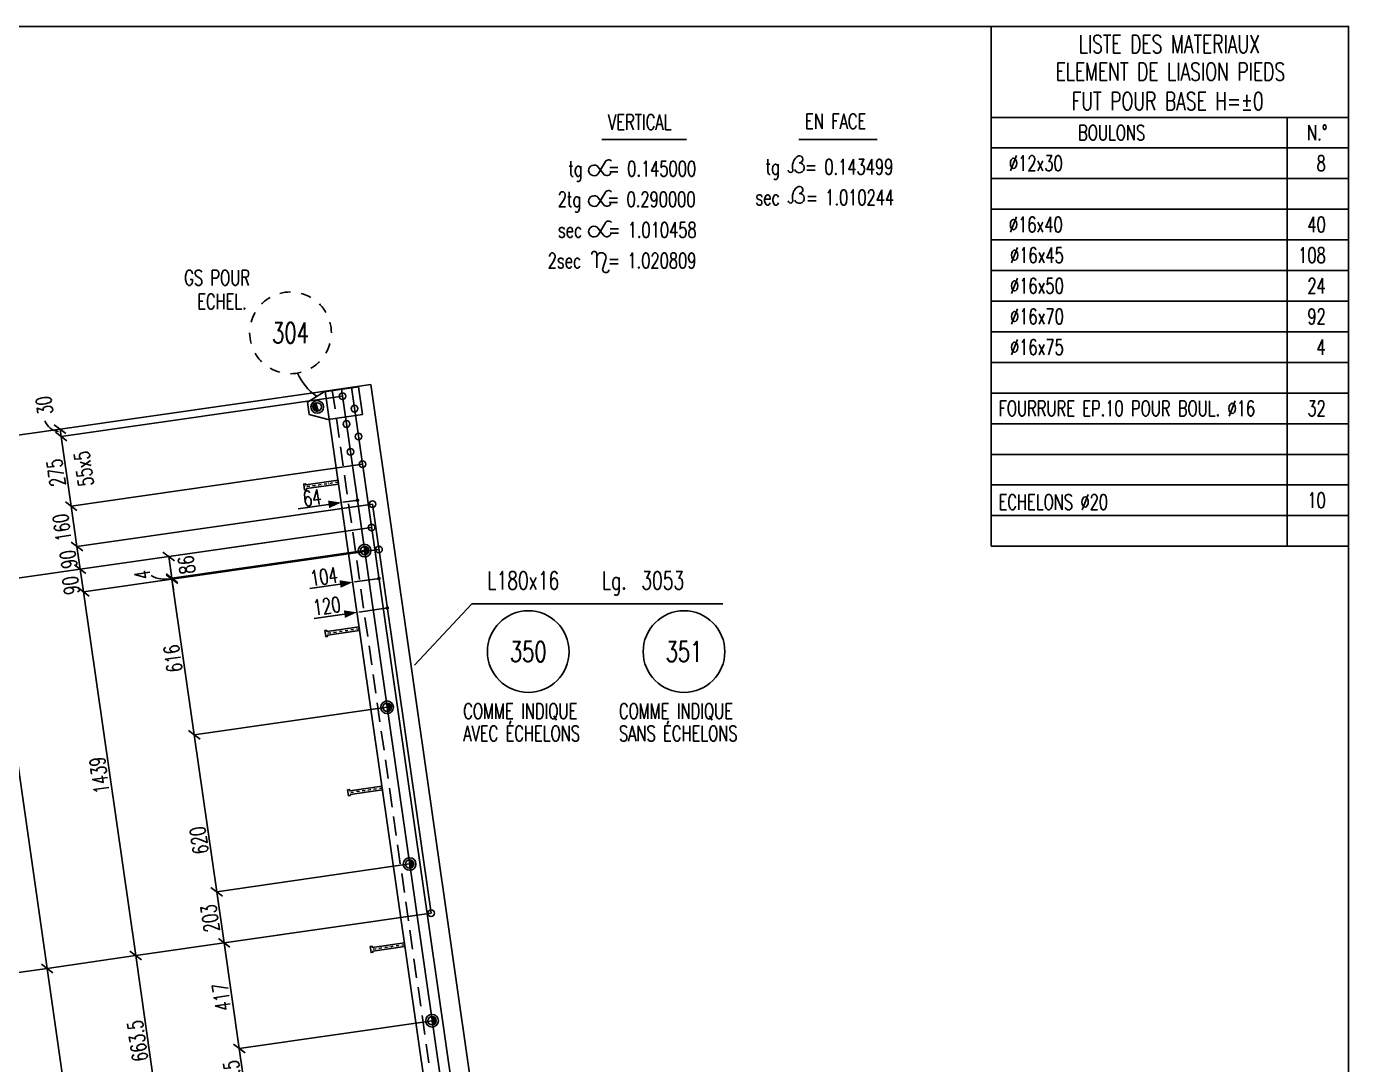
# Model space of a CAD drawing. Extents: x 142141 to 158361, y -133802 to -122322.
# Drawn here: x 153183 to 158361, y -126388 to -122322 of the extents above; entities that cross this region are included whole.
import ezdxf
from ezdxf.enums import TextEntityAlignment as Align

# ---------------------------------------------------------------- set-up
doc = ezdxf.new("R2010")
doc.units = 0
doc.header["$LTSCALE"] = 150
doc.header["$MEASUREMENT"] = 0
doc.linetypes.add('DASHDOT', pattern=[1, 0.5, -0.25, 0, -0.25])
doc.linetypes.add('DASHED', pattern=[0.75, 0.5, -0.25])
doc.layers.get('0').update_dxf_attribs({"linetype": 'CONTINUOUS'})
for name, color, linetype in [('ASSI', 6, 'CONTINUOUS'), ('BOLLINI_1', 7, 'CONTINUOUS'), ('Echelon', 3, 'CONTINUOUS'), ('FORI', 2, 'CONTINUOUS'), ('LINEA-MEDIA', 7, 'CONTINUOUS'), ('LINEA_ANG', 2, 'CONTINUOUS'), ('LINEE_PIASTRA', 2, 'CONTINUOUS'), ('LINEE_PIASTRE', 2, 'CONTINUOUS'), ('LM', 7, 'CONTINUOUS'), ('LP', 3, 'CONTINUOUS'), ('LS', 7, 'CONTINUOUS'), ('MZ', 6, 'DASHDOT'), ('PIASTRE', 5, 'CONTINUOUS'), ('QT_MAL', 7, 'CONTINUOUS'), ('QT_MPR', 7, 'CONTINUOUS'), ('QT_MSP', 7, 'CONTINUOUS'), ('TESTI_A_P', 7, 'CONTINUOUS'), ('TRAT-Y', 7, 'DASHED')]:
    doc.layers.add(name, color=color, linetype=linetype)
doc.styles.add('QUOTE', font='ROMANS8.SHX', dxfattribs={"width": 0.7})
doc.styles.add('RD', font='ROMAND8.SHX', dxfattribs={"width": 0.7})
doc.styles.add('RQL', font='ROMANS8.SHX', dxfattribs={"width": 0.7})
doc.styles.add('RS', font='ROMANS8.shx', dxfattribs={"width": 0.7})
doc.styles.get("Standard").update_dxf_attribs({"font": 'ROMANS8.SHX', "width": 0.7})
doc.dimstyles.new('FRECCE1', dxfattribs={"dimtxt": 60, "dimasz": 6.6667, "dimexe": 0, "dimexo": 0, "dimgap": 1, "dimtad": 1, "dimzin": 0, "dimdsep": 46, "dimtxsty": 'RS', "dimblk1": 'QUOTP', "dimblk2": 'QUOTF', "dimsah": 1, "dimcen": 0, "dimclrd": 2, "dimclre": 2, "dimclrt": 7, "dimadec": 0, "dimazin": 0, "dimtfac": 1, "dimtix": 1, "dimtmove": 2, "dimatfit": 3, "dimldrblk": 'QUOTP', "dimfxl": 1, "dimtolj": 1, "dimtzin": 0, "dimarcsym": 0})
doc.dimstyles.new('TRATTO', dxfattribs={"dimscale": 0, "dimtxt": 60, "dimasz": 40, "dimexe": 0, "dimexo": 0, "dimgap": 10, "dimtad": 1, "dimrnd": 0.5, "dimdsep": 46, "dimtxsty": 'RS', "dimblk1": 'OBLIQUE', "dimblk2": 'OBLIQUE', "dimsah": 1, "dimcen": 0.09, "dimclrd": 2, "dimclre": 2, "dimclrt": 7, "dimadec": 0, "dimazin": 0, "dimtfac": 1, "dimtix": 1, "dimtmove": 2, "dimatfit": 3, "dimfxl": 1, "dimtolj": 1, "dimtzin": 0, "dimarcsym": 0})

# ---------------------------------------------------------------- blocks, each defined once
blk = doc.blocks.new('ASSE98')
blk.add_line((0, 0), (1, 0))
at = {"color": 7, "style": 'QUOTE', "width": 0.5, "flags": 1}
for tag, p in [('TI', (1.3831, 6.8273)), ('DI_S', (1.3831, 6.4218)), ('D_S', (1.3831, 6.0209)), ('E_S', (1.3831, 5.6806)), ('NFORI', (1.3645, 5.2979)), ('ALAR', (1.3635, 4.9325)), ('FAM', (1.3775, 4.5465)), ('ALA', (1.3831, 4.1926)), ('DISP2', (1.3831, 3.8497)), ('DISP1', (1.3831, 3.5069)), ('PINZAF', (1.3831, 3.164)), ('PINZAI', (1.3831, 2.8211)), ('TRP', (1.3831, 2.4783)), ('NP', (1.3831, 2.1354)), ('SV', (1.3831, 1.7926)), ('PESO', (1.3831, 1.4497)), ('QUA', (1.3831, 1.1069)), ('LUN', (1.3831, 0.764)), ('PROF', (1.3831, 0.4211)), ('POS', (1.3831, 0.0783))]:
    blk.add_attdef(tag, p, '', height=0.2, dxfattribs=at)
at = {"color": 7, "flags": 1}
for tag, p in [('LAV1', (3.0743, 6.8285)), ('LAV2', (3.0743, 6.4951)), ('LAV3', (3.0743, 6.1618)), ('LAV4', (3.0743, 5.8285)), ('LAV5', (3.0743, 5.4951)), ('LAV6', (3.0743, 5.1618)), ('LAV7', (3.0743, 4.8285)), ('LAV8', (3.0743, 4.4951)), ('LAV9', (3.0743, 4.1618)), ('LAV10', (3.0743, 3.8285))]:
    blk.add_attdef(tag, p, '', height=0.2, dxfattribs=at)
blk = doc.blocks.new('16')
blk.add_circle((0, 0), 1)
blk = doc.blocks.new('QUOTP')
at = {"layer": 'ASSI', "color": 2, "const_width": 1.07}
blk.add_lwpolyline([(-0.53, 0, 1), (0.53, 0, 1)], format="xyb", close=True, dxfattribs=at)
blk = doc.blocks.new('QUOTF')
at = {"layer": 'LS', "color": 2}
blk.add_line((7.5, 0), (25.5, 0), dxfattribs=at)
blk.add_solid([(7.5, 2.25), (0, 0), (7.5, -2.25)], dxfattribs=at)
blk = doc.blocks.new('*D136')
at = {"layer": 'QT_MAL', "color": 2, "lineweight": -2, "transparency": 16777216}
blk.add_line((154590.1, -124600.9), (154484.5, -124616.1), dxfattribs=at)
at = {"layer": 'QT_MAL', "color": 2, "lineweight": -2, "transparency": 16777216, "xscale": 6.6667, "yscale": 6.6667, "zscale": 6.6667}
for name, p, rotation in [('QUOTF', (154477.9, -124617), 188.1661393023543), ('QUOTP', (154596.7, -124600), 8.166139302354312)]:
    blk.add_blockref(name, p, dxfattribs=dict(at, rotation=rotation))
at = {"layer": 'QT_MAL', "color": 7, "transparency": 16777216, "insert": (154359.6, -124592.1), "char_height": 60, "attachment_point": 5, "rotation": 8.1661, "style": 'RS'}
blk.add_mtext('\\A1;120', dxfattribs=at)
blk = doc.blocks.new('*D137')
at = {"layer": 'QT_MAL', "color": 2, "lineweight": -2, "transparency": 16777216}
for p, q in [((154461, -124499.2), (154461, -124499.2)), ((154557.3, -124485.4), (154467.6, -124498.2)), ((154563.9, -124484.4), (154563.9, -124484.4))]:
    blk.add_line(p, q, dxfattribs=at)
at = {"layer": 'QT_MAL', "color": 2, "lineweight": -2, "transparency": 16777216, "xscale": 6.6667, "yscale": 6.6667, "zscale": 6.6667}
for name, p, rotation in [('QUOTF', (154461, -124499.2), 188.1661393023543), ('QUOTP', (154563.9, -124484.4), 8.166139302354312)]:
    blk.add_blockref(name, p, dxfattribs=dict(at, rotation=rotation))
at = {"layer": 'QT_MAL', "color": 7, "transparency": 16777216, "insert": (154348.3, -124477.6), "char_height": 60, "attachment_point": 5, "rotation": 8.1661, "style": 'RS'}
blk.add_mtext('\\A1;104', dxfattribs=at)
blk = doc.blocks.new('*D138')
at = {"layer": 'QT_MAL', "color": 2, "lineweight": -2, "transparency": 16777216}
for p, q in [((154416.2, -124187.1), (154416.2, -124187.1)), ((154472.9, -124179), (154422.8, -124186.2)), ((154479.5, -124178.1), (154479.5, -124178.1))]:
    blk.add_line(p, q, dxfattribs=at)
at = {"layer": 'QT_MAL', "color": 2, "lineweight": -2, "transparency": 16777216, "xscale": 6.6667, "yscale": 6.6667, "zscale": 6.6667}
for name, p, rotation in [('QUOTF', (154416.2, -124187.1), 188.1661393023543), ('QUOTP', (154479.5, -124178.1), 8.166139302354312)]:
    blk.add_blockref(name, p, dxfattribs=dict(at, rotation=rotation))
at = {"layer": 'QT_MAL', "color": 7, "transparency": 16777216, "insert": (154302.1, -124168.6), "char_height": 60, "attachment_point": 5, "rotation": 8.1661, "style": 'RS'}
blk.add_mtext('\\A1;64', dxfattribs=at)
blk = doc.blocks.new('A$C6E393FD9')
at = {"layer": 'Echelon'}
blk.add_lwpolyline([(2.5, 0), (0, 19.8), (168.6, 41.4), (167.9, 47.2), (177.8, 48.5), (181.8, 17.1), (171.9, 15.8), (171.2, 21.6), (2.5, 0)], close=True, dxfattribs=at)
at = {"layer": 'MZ', "ltscale": 0.2}
blk.add_line((1.3, 9.9), (179.8, 32.8), dxfattribs=at)
blk = doc.blocks.new('P20')
at = {"color": 0}
for p, q in [((0, 0.98), (0.02, 1)), ((0, 0.94), (0.06, 1)), ((1, -0.01), (0, 0.99)), ((0, 0.89), (0.1, 0.99)), ((0, 0.85), (0.14, 0.99)), ((0, 0.8), (0.18, 0.98)), ((0, 0.76), (0.22, 0.98)), ((0, 0.71), (0.25, 0.97)), ((0, 0.67), (0.29, 0.96)), ((1, -0.05), (0, 0.95)), ((0, 0.62), (0.32, 0.95)), ((0, 0.58), (0.36, 0.93)), ((0, 0.53), (0.39, 0.92)), ((0, 0.49), (0.42, 0.91)), ((1, -0.09), (0, 0.9)), ((0, 0.44), (0.45, 0.89)), ((0, 0.4), (0.48, 0.88)), ((0.99, -0.13), (0, 0.86)), ((0, 0.35), (0.51, 0.86)), ((0, 0.31), (0.54, 0.84)), ((0, 0.26), (0.56, 0.83)), ((0.99, -0.17), (0, 0.81)), ((0, 0.22), (0.59, 0.81)), ((0, 0.17), (0.61, 0.79)), ((0.98, -0.21), (0, 0.77)), ((0, 0.13), (0.64, 0.77)), ((0, 0.08), (0.66, 0.75)), ((0, 0.04), (0.69, 0.73)), ((0.97, -0.25), (0, 0.72)), ((0, -0.01), (0.71, 0.7)), ((0.96, -0.28), (0, 0.68)), ((0, -0.05), (0.73, 0.68)), ((0, -0.1), (0.75, 0.66)), ((0.95, -0.32), (0, 0.63)), ((0, -0.14), (0.77, 0.63)), ((0, -0.19), (0.79, 0.61)), ((0.94, -0.35), (0, 0.59)), ((0, -0.23), (0.81, 0.58)), ((0, -0.28), (0.83, 0.56)), ((0.92, -0.38), (0, 0.54)), ((0, -0.32), (0.85, 0.53)), ((0.91, -0.41), (0, 0.5)), ((0, -0.36), (0.87, 0.5)), ((0, -0.41), (0.88, 0.47)), ((0.9, -0.44), (0, 0.45)), ((0, -0.45), (0.9, 0.44)), ((0.88, -0.47), (0, 0.41)), ((0, -0.5), (0.91, 0.41)), ((0, -0.54), (0.92, 0.38)), ((0.87, -0.5), (0, 0.36)), ((0, -0.59), (0.94, 0.35)), ((0.85, -0.53), (0, 0.32)), ((0, -0.63), (0.95, 0.31)), ((0, -0.68), (0.96, 0.28)), ((0.83, -0.56), (0, 0.27)), ((0, -0.72), (0.97, 0.25)), ((0.81, -0.58), (0, 0.23)), ((0, -0.77), (0.98, 0.21)), ((0.79, -0.61), (0, 0.18)), ((0, -0.81), (0.99, 0.17)), ((0.77, -0.63), (0, 0.14)), ((0, -0.86), (0.99, 0.13)), ((0.75, -0.66), (0, 0.09)), ((0, -0.9), (1, 0.09)), ((0.73, -0.68), (0, 0.05)), ((0, -0.95), (1, 0.05)), ((0.71, -0.7), (0, 0.01)), ((0, -0.99), (1, 0.01)), ((1, 0.04), (0.04, 1)), ((1, 0.09), (0.09, 1)), ((0.99, 0.14), (0.14, 0.99)), ((0.98, 0.19), (0.19, 0.98)), ((0.97, 0.25), (0.25, 0.97)), ((0.95, 0.31), (0.31, 0.95)), ((0.92, 0.38), (0.38, 0.92)), ((0.88, 0.47), (0.47, 0.88)), ((0.81, 0.59), (0.59, 0.81)), ((0.69, -0.73), (0, -0.04)), ((0.66, -0.75), (0, -0.08)), ((0.64, -0.77), (0, -0.13)), ((0.61, -0.79), (0, -0.17)), ((0.59, -0.81), (0, -0.22)), ((0.56, -0.83), (0, -0.26)), ((0.54, -0.84), (0, -0.31)), ((0.51, -0.86), (0, -0.35)), ((0.48, -0.88), (0, -0.4)), ((0.45, -0.89), (0, -0.44)), ((0.42, -0.91), (0, -0.49)), ((0.39, -0.92), (0, -0.53)), ((0.36, -0.93), (0, -0.58)), ((0.32, -0.95), (0, -0.62)), ((0.29, -0.96), (0, -0.67)), ((0.25, -0.97), (0, -0.71)), ((0.22, -0.98), (0, -0.76)), ((0.18, -0.98), (0, -0.8)), ((0.14, -0.99), (0, -0.85)), ((0.1, -0.99), (0, -0.89)), ((0.04, -1), (1, -0.04)), ((0.09, -1), (1, -0.09)), ((0.14, -0.99), (0.99, -0.14)), ((0.19, -0.98), (0.98, -0.19)), ((0.25, -0.97), (0.97, -0.25)), ((0.31, -0.95), (0.95, -0.31)), ((0.38, -0.92), (0.92, -0.38)), ((0.47, -0.88), (0.88, -0.47)), ((0.59, -0.81), (0.81, -0.59))]:
    blk.add_line(p, q, dxfattribs=at)
for radius in [1.5, 1]:
    blk.add_circle((0, 0), radius)
blk = doc.blocks.new('MRKR_98')
blk.add_point((0, 0))
at = {"color": 7, "style": 'QUOTE', "width": 0.5, "flags": 1}
for tag, p in [('NFORI', (3.72, 5.3)), ('TI', (3.73, 6.83)), ('DI_S', (3.73, 6.42)), ('D_S', (3.73, 6.02)), ('E_S', (3.73, 5.68)), ('AUX2', (3.71, 4.93)), ('AUX1', (3.73, 4.19)), ('FAM', (3.73, 4.55)), ('COMMESSA', (3.73, 3.85)), ('MD', (3.73, 3.51)), ('MP', (3.73, 3.16)), ('LARGHEZZA', (3.73, 2.82)), ('SPESSORE', (3.73, 2.48)), ('NP', (3.73, 2.14)), ('SV', (3.73, 1.79)), ('PESO', (3.73, 1.45)), ('QUA', (3.73, 1.11)), ('LUN', (3.73, 0.76)), ('PROF', (3.73, 0.42)), ('POS', (3.73, 0.08))]:
    blk.add_attdef(tag, p, '', height=0.2, dxfattribs=at)
at = {"color": 7, "flags": 1}
for tag, p in [('LAV1', (5.26, 6.88)), ('LAV2', (5.26, 6.55)), ('LAV3', (5.26, 6.21)), ('LAV4', (5.26, 5.88)), ('LAV5', (5.26, 5.55)), ('LAV6', (5.26, 5.21)), ('LAV7', (5.26, 4.88)), ('LAV8', (5.26, 4.55)), ('LAV9', (5.26, 4.21)), ('LAV10', (5.26, 3.88))]:
    blk.add_attdef(tag, p, '', height=0.2, dxfattribs=at)
blk = doc.blocks.new('_OBLIQUE')
at = {"color": 0, "linetype": 'ByBlock'}
blk.add_line((-0.5, -0.5), (0.5, 0.5), dxfattribs=at)
blk = doc.blocks.new('*D19')
at = {"layer": 'QT_MPR', "color": 2, "lineweight": -2, "transparency": 16777216}
for p, q in [((151559.7, -124711.4), (153047.5, -124497.9)), ((153047.5, -124497.9), (153264.6, -126011.3)), ((151761, -126227.1), (153264.6, -126011.3))]:
    blk.add_line(p, q, dxfattribs=at)
at = {"layer": 'QT_MPR', "color": 2, "lineweight": -2, "transparency": 16777216, "xscale": 40, "yscale": 40, "zscale": 40}
for p, rotation in [((153047.5, -124497.9), 98.1661393023543), ((153264.6, -126011.3), 278.1661393023543)]:
    blk.add_blockref('_OBLIQUE', p, dxfattribs=dict(at, rotation=rotation))
at = {"layer": 'QT_MPR', "color": 7, "transparency": 16777216, "insert": (153116.4, -125260.3), "char_height": 60, "attachment_point": 5, "rotation": 98.1661, "style": 'RS'}
blk.add_mtext('\\A1;1529', dxfattribs=at)
blk = doc.blocks.new('*D20')
at = {"layer": 'QT_MPR', "color": 2, "lineweight": -2, "transparency": 16777216}
for p, q in [((151761, -126227.1), (153264.6, -126011.3)), ((153264.6, -126011.3), (153482.5, -127529.3)), ((151994.7, -127742.8), (153482.5, -127529.3))]:
    blk.add_line(p, q, dxfattribs=at)
at = {"layer": 'QT_MPR', "color": 2, "lineweight": -2, "transparency": 16777216, "xscale": 40, "yscale": 40, "zscale": 40}
for p, rotation in [((153264.6, -126011.3), 98.1661393023543), ((153482.5, -127529.3), 278.1661393023543)]:
    blk.add_blockref('_OBLIQUE', p, dxfattribs=dict(at, rotation=rotation))
at = {"layer": 'QT_MPR', "color": 7, "transparency": 16777216, "insert": (153333.9, -126776), "char_height": 60, "attachment_point": 5, "rotation": 98.1661, "style": 'RS'}
blk.add_mtext('\\A1;1533.5', dxfattribs=at)
blk = doc.blocks.new('*D41')
at = {"layer": 'QT_MPR', "color": 2, "lineweight": -2, "transparency": 16777216}
for p, q in [((154353.5, -123750.4), (153315.1, -123899.4)), ((154421.1, -123770.6), (153319.4, -123928.7)), ((153315.1, -123899.4), (153319.4, -123928.7))]:
    blk.add_line(p, q, dxfattribs=at)
at = {"layer": 'QT_MPR', "color": 2, "lineweight": -2, "transparency": 16777216, "xscale": 40, "yscale": 40, "zscale": 40}
for p, rotation in [((153315.1, -123899.4), 98.1661393023487), ((153319.4, -123928.7), 278.1661393023487)]:
    blk.add_blockref('_OBLIQUE', p, dxfattribs=dict(at, rotation=rotation))
at = {"layer": 'QT_MPR', "color": 7, "transparency": 16777216, "insert": (153253.5, -123806.6), "char_height": 60, "attachment_point": 5, "rotation": 98.1661, "style": 'RS'}
blk.add_mtext('\\A1;30', dxfattribs=at)
blk = doc.blocks.new('*D42')
at = {"layer": 'QT_MPR', "color": 2, "lineweight": -2, "transparency": 16777216}
for p, q in [((154421.1, -123770.6), (153319.4, -123928.7)), ((153319.4, -123928.7), (153358.4, -124200.9)), ((154499.7, -124037.1), (153358.4, -124200.9))]:
    blk.add_line(p, q, dxfattribs=at)
at = {"layer": 'QT_MPR', "color": 2, "lineweight": -2, "transparency": 16777216, "xscale": 40, "yscale": 40, "zscale": 40}
for p, rotation in [((153319.4, -123928.7), 98.1661393023487), ((153358.4, -124200.9), 278.1661393023487)]:
    blk.add_blockref('_OBLIQUE', p, dxfattribs=dict(at, rotation=rotation))
at = {"layer": 'QT_MPR', "color": 7, "transparency": 16777216, "insert": (153408.2, -124054.8), "char_height": 60, "attachment_point": 5, "rotation": 98.1661, "style": 'RS'}
blk.add_mtext('\\A1;55x5', dxfattribs=at)
blk = doc.blocks.new('*D43')
at = {"layer": 'QT_MPR', "color": 2, "lineweight": -2, "transparency": 16777216}
for p, q in [((154421.1, -123770.6), (153319.4, -123928.7)), ((153319.4, -123928.7), (153358.4, -124200.9)), ((154499.7, -124037.1), (153358.4, -124200.9))]:
    blk.add_line(p, q, dxfattribs=at)
at = {"layer": 'QT_MPR', "color": 2, "lineweight": -2, "transparency": 16777216, "xscale": 40, "yscale": 40, "zscale": 40}
for p, rotation in [((153319.4, -123928.7), 98.1661393023487), ((153358.4, -124200.9), 278.1661393023487)]:
    blk.add_blockref('_OBLIQUE', p, dxfattribs=dict(at, rotation=rotation))
at = {"layer": 'QT_MPR', "color": 7, "transparency": 16777216, "insert": (153299.3, -124070.5), "char_height": 60, "attachment_point": 5, "rotation": 98.1661, "style": 'RS'}
blk.add_mtext('\\A1;275', dxfattribs=at)
blk = doc.blocks.new('*D44')
at = {"layer": 'QT_MPR', "color": 2, "lineweight": -2, "transparency": 16777216}
for p, q in [((154499.7, -124037.1), (153358.4, -124200.9)), ((153358.4, -124200.9), (153381.1, -124359.1)), ((154538.3, -124193), (153381.1, -124359.1))]:
    blk.add_line(p, q, dxfattribs=at)
at = {"layer": 'QT_MPR', "color": 2, "lineweight": -2, "transparency": 16777216, "xscale": 40, "yscale": 40, "zscale": 40}
for p, rotation in [((153358.4, -124200.9), 98.1661393023487), ((153381.1, -124359.1), 278.1661393023487)]:
    blk.add_blockref('_OBLIQUE', p, dxfattribs=dict(at, rotation=rotation))
at = {"layer": 'QT_MPR', "color": 7, "transparency": 16777216, "insert": (153322.7, -124285.2), "char_height": 60, "attachment_point": 5, "rotation": 98.1661, "style": 'RS'}
blk.add_mtext('\\A1;160', dxfattribs=at)
blk = doc.blocks.new('*D45')
at = {"layer": 'QT_MPR', "color": 2, "lineweight": -2, "transparency": 16777216}
for p, q in [((154538.3, -124193), (153381.1, -124359.1)), ((154535.2, -124284.4), (153393.9, -124448.2)), ((153381.1, -124359.1), (153393.9, -124448.2))]:
    blk.add_line(p, q, dxfattribs=at)
at = {"layer": 'QT_MPR', "color": 2, "lineweight": -2, "transparency": 16777216, "xscale": 40, "yscale": 40, "zscale": 40}
for p, rotation in [((153381.1, -124359.1), 98.1661393023487), ((153393.9, -124448.2), 278.1661393023487)]:
    blk.add_blockref('_OBLIQUE', p, dxfattribs=dict(at, rotation=rotation))
at = {"layer": 'QT_MPR', "color": 7, "transparency": 16777216, "insert": (153347.9, -124409.3), "char_height": 60, "attachment_point": 5, "rotation": 98.1661, "style": 'RS'}
blk.add_mtext('\\A1;90', dxfattribs=at)
blk = doc.blocks.new('*D46')
at = {"layer": 'QT_MPR', "color": 2, "lineweight": -2, "transparency": 16777216}
for p, q in [((154535.2, -124284.4), (153393.9, -124448.2)), ((154563.8, -124371.2), (153406.7, -124537.3)), ((153393.9, -124448.2), (153406.7, -124537.3))]:
    blk.add_line(p, q, dxfattribs=at)
at = {"layer": 'QT_MPR', "color": 2, "lineweight": -2, "transparency": 16777216, "xscale": 40, "yscale": 40, "zscale": 40}
for p, rotation in [((153393.9, -124448.2), 98.1661393023487), ((153406.7, -124537.3), 278.1661393023487)]:
    blk.add_blockref('_OBLIQUE', p, dxfattribs=dict(at, rotation=rotation))
at = {"layer": 'QT_MPR', "color": 7, "transparency": 16777216, "insert": (153358.1, -124511.8), "char_height": 60, "attachment_point": 5, "rotation": 98.1661, "style": 'RS'}
blk.add_mtext('\\A1;90', dxfattribs=at)
blk = doc.blocks.new('*D47')
at = {"layer": 'QT_MPR', "color": 2, "lineweight": -2, "transparency": 16777216}
for p, q in [((154563.8, -124371.2), (153406.7, -124537.3)), ((153406.7, -124537.3), (153611.1, -125961.6)), ((154768.2, -125795.6), (153611.1, -125961.6))]:
    blk.add_line(p, q, dxfattribs=at)
at = {"layer": 'QT_MPR', "color": 2, "lineweight": -2, "transparency": 16777216, "xscale": 40, "yscale": 40, "zscale": 40}
for p, rotation in [((153406.7, -124537.3), 98.1661393023487), ((153611.1, -125961.6), 278.1661393023487)]:
    blk.add_blockref('_OBLIQUE', p, dxfattribs=dict(at, rotation=rotation))
at = {"layer": 'QT_MPR', "color": 7, "transparency": 16777216, "insert": (153469.3, -125255.1), "char_height": 60, "attachment_point": 5, "rotation": 98.1661, "style": 'RS'}
blk.add_mtext('\\A1;1439', dxfattribs=at)
blk = doc.blocks.new('*D48')
at = {"layer": 'QT_MPR', "color": 2, "lineweight": -2, "transparency": 16777216}
for p, q in [((154768.2, -125795.6), (153611.1, -125961.6)), ((153611.1, -125961.6), (153705.3, -126618.5)), ((154846.7, -126454.8), (153705.3, -126618.5))]:
    blk.add_line(p, q, dxfattribs=at)
at = {"layer": 'QT_MPR', "color": 2, "lineweight": -2, "transparency": 16777216, "xscale": 40, "yscale": 40, "zscale": 40}
for p, rotation in [((153611.1, -125961.6), 98.1661393023487), ((153705.3, -126618.5), 278.1661393023487)]:
    blk.add_blockref('_OBLIQUE', p, dxfattribs=dict(at, rotation=rotation))
at = {"layer": 'QT_MPR', "color": 7, "transparency": 16777216, "insert": (153618.6, -126295.8), "char_height": 60, "attachment_point": 5, "rotation": 98.1661, "style": 'RS'}
blk.add_mtext('\\A1;663.5', dxfattribs=at)
blk = doc.blocks.new('*D52')
at = {"layer": 'QT_MSP', "color": 2, "lineweight": -2, "transparency": 16777216}
for p, q in [((154535.2, -124284.4), (153740.4, -124398.5)), ((153740.4, -124398.5), (153752.6, -124483.6)), ((154507.8, -124375.2), (153752.6, -124483.6))]:
    blk.add_line(p, q, dxfattribs=at)
at = {"layer": 'QT_MSP', "color": 2, "lineweight": -2, "transparency": 16777216, "xscale": 40, "yscale": 40, "zscale": 40}
for p, rotation in [((153740.4, -124398.5), 98.1661393023487), ((153752.6, -124483.6), 278.1661393023487)]:
    blk.add_blockref('_OBLIQUE', p, dxfattribs=dict(at, rotation=rotation))
at = {"layer": 'QT_MSP', "color": 7, "transparency": 16777216, "insert": (153810.6, -124431.3), "char_height": 60, "attachment_point": 5, "rotation": 98.1661, "style": 'RS'}
blk.add_mtext('\\A1;86', dxfattribs=at)
blk = doc.blocks.new('*D53')
at = {"layer": 'QT_MSP', "color": 2, "lineweight": -2, "transparency": 16777216}
for p, q in [((154507.8, -124375.2), (153752.6, -124483.6)), ((154563.8, -124371.2), (153753.1, -124487.6)), ((153752.6, -124483.6), (153746.9, -124444)), ((153752.6, -124483.6), (153753.1, -124487.6)), ((153753.1, -124487.6), (153758.8, -124527.2))]:
    blk.add_line(p, q, dxfattribs=at)
at = {"layer": 'QT_MSP', "color": 2, "lineweight": -2, "transparency": 16777216, "xscale": 40, "yscale": 40, "zscale": 40}
for p, rotation in [((153752.6, -124483.6), 278.1661393023487), ((153753.1, -124487.6), 98.1661393023487)]:
    blk.add_blockref('_OBLIQUE', p, dxfattribs=dict(at, rotation=rotation))
at = {"layer": 'QT_MSP', "color": 7, "transparency": 16777216, "insert": (153637.6, -124469.8), "char_height": 60, "attachment_point": 5, "rotation": 98.1661, "style": 'RS'}
blk.add_mtext('\\A1;4', dxfattribs=at)
blk = doc.blocks.new('*D54')
at = {"layer": 'QT_MSP', "color": 2, "lineweight": -2, "transparency": 16777216}
for p, q in [((154563.8, -124371.2), (153753.1, -124487.6)), ((153753.1, -124487.6), (153840.6, -125097.3)), ((154595.9, -124988.9), (153840.6, -125097.3))]:
    blk.add_line(p, q, dxfattribs=at)
at = {"layer": 'QT_MSP', "color": 2, "lineweight": -2, "transparency": 16777216, "xscale": 40, "yscale": 40, "zscale": 40}
for p, rotation in [((153753.1, -124487.6), 98.1661393023487), ((153840.6, -125097.3), 278.1661393023487)]:
    blk.add_blockref('_OBLIQUE', p, dxfattribs=dict(at, rotation=rotation))
at = {"layer": 'QT_MSP', "color": 7, "transparency": 16777216, "insert": (153757.3, -124798.1), "char_height": 60, "attachment_point": 5, "rotation": 98.1661, "style": 'RS'}
blk.add_mtext('\\A1;616', dxfattribs=at)
blk = doc.blocks.new('*D55')
at = {"layer": 'QT_MSP', "color": 2, "lineweight": -2, "transparency": 16777216}
for p, q in [((154595.9, -124988.9), (153840.6, -125097.3)), ((153840.6, -125097.3), (153928.7, -125711)), ((154684, -125602.6), (153928.7, -125711))]:
    blk.add_line(p, q, dxfattribs=at)
at = {"layer": 'QT_MSP', "color": 2, "lineweight": -2, "transparency": 16777216, "xscale": 40, "yscale": 40, "zscale": 40}
for p, rotation in [((153840.6, -125097.3), 98.1661393023487), ((153928.7, -125711), 278.1661393023487)]:
    blk.add_blockref('_OBLIQUE', p, dxfattribs=dict(at, rotation=rotation))
at = {"layer": 'QT_MSP', "color": 7, "transparency": 16777216, "insert": (153859.5, -125510.3), "char_height": 60, "attachment_point": 5, "rotation": 98.1661, "style": 'RS'}
blk.add_mtext('\\A1;620', dxfattribs=at)
blk = doc.blocks.new('*D56')
at = {"layer": 'QT_MSP', "color": 2, "lineweight": -2, "transparency": 16777216}
for p, q in [((154768.2, -125795.6), (153957.5, -125911.9)), ((153957.5, -125911.9), (154016.8, -126324.7)), ((154772, -126216.4), (154016.8, -126324.7))]:
    blk.add_line(p, q, dxfattribs=at)
at = {"layer": 'QT_MSP', "color": 2, "lineweight": -2, "transparency": 16777216, "xscale": 40, "yscale": 40, "zscale": 40}
for p, rotation in [((153957.5, -125911.9), 98.1661393023487), ((154016.8, -126324.7), 278.1661393023487)]:
    blk.add_blockref('_OBLIQUE', p, dxfattribs=dict(at, rotation=rotation))
at = {"layer": 'QT_MSP', "color": 7, "transparency": 16777216, "insert": (153947.6, -126124), "char_height": 60, "attachment_point": 5, "rotation": 98.1661, "style": 'RS'}
blk.add_mtext('\\A1;417', dxfattribs=at)
blk = doc.blocks.new('*D57')
at = {"layer": 'QT_MSP', "color": 2, "lineweight": -2, "transparency": 16777216}
for p, q in [((154772, -126216.4), (154016.8, -126324.7)), ((154016.8, -126324.7), (154051.8, -126568.8)), ((154846.7, -126454.8), (154051.8, -126568.8))]:
    blk.add_line(p, q, dxfattribs=at)
at = {"layer": 'QT_MSP', "color": 2, "lineweight": -2, "transparency": 16777216, "xscale": 40, "yscale": 40, "zscale": 40}
for p, rotation in [((154016.8, -126324.7), 98.1661393023487), ((154051.8, -126568.8), 278.1661393023487)]:
    blk.add_blockref('_OBLIQUE', p, dxfattribs=dict(at, rotation=rotation))
at = {"layer": 'QT_MSP', "color": 7, "transparency": 16777216, "insert": (153994.7, -126452.5), "char_height": 60, "attachment_point": 5, "rotation": 98.1661, "style": 'RS'}
blk.add_mtext('\\A1;246.5', dxfattribs=at)
blk = doc.blocks.new('xxx')
blk.add_circle((0, 0), 8)
at = {"color": 3, "style": 'RQL', "width": 0.7}
blk.add_attdef('POS', text='', height=4, dxfattribs=at).set_placement((0, 0), align=Align.MIDDLE)
at = {"style": 'RQL', "width": 0.7, "flags": 1}
for tag, p in [('POS1', (-0.39, -5.42)), ('TIPO', (-0.39, -8.66))]:
    blk.add_attdef(tag, p, '', height=2, dxfattribs=at)
blk = doc.blocks.new('*D150')
at = {"layer": 'LS', "color": 2, "lineweight": -2, "transparency": 16777216}
for p, q in [((154684, -125602.6), (153928.7, -125711)), ((153928.7, -125711), (153957.5, -125911.9)), ((154768.2, -125795.6), (153957.5, -125911.9))]:
    blk.add_line(p, q, dxfattribs=at)
at = {"layer": 'LS', "color": 2, "lineweight": -2, "transparency": 16777216, "xscale": 40, "yscale": 40, "zscale": 40}
for p, rotation in [((153928.7, -125711), 98.16613930235097), ((153957.5, -125911.9), 278.166139302351)]:
    blk.add_blockref('_OBLIQUE', p, dxfattribs=dict(at, rotation=rotation))
at = {"layer": 'LS', "color": 7, "transparency": 16777216, "insert": (153902.7, -125815.5), "char_height": 60, "attachment_point": 5, "rotation": 98.1661, "style": 'RS'}
blk.add_mtext('\\A1;203', dxfattribs=at)
blk = doc.blocks.new('zzz')
at = {"linetype": 'Continuous'}
for start, end in [(90, 105), (120, 135), (60, 75), (30, 45), (150, 165), (180, 195), (0, 15), (330, 345), (210, 225), (240, 255), (270, 285), (300, 315)]:
    blk.add_arc((0, 0), 8, start, end, dxfattribs=at)
at = {"color": 3, "style": 'RQL', "width": 0.7}
blk.add_attdef('POS1', text='', height=4, dxfattribs=at).set_placement((0, 0), align=Align.MIDDLE)
at = {"style": 'RQL', "width": 0.7, "flags": 1}
blk.add_attdef('TIPO', (0, -8), '', height=3, dxfattribs=at)

msp = doc.modelspace()

# ---------------------------------------------------------------- linework, layer by layer
at = {"layer": 'LINEA-MEDIA'}
for p, q in [((155437.106, -122764.914), (155768.626, -122764.914)), ((156208.484, -122764.914), (156515.447, -122764.914)), ((155424.095, -122896.935), (155450.759, -122851.906)), ((155422.775, -122873.529), (155442.629, -122899.791)), ((155422.775, -122993.701), (155442.629, -123019.964)), ((155424.095, -123017.108), (155450.759, -122972.079)), ((155422.775, -123113.373), (155442.629, -123139.635)), ((155424.095, -123136.779), (155450.759, -123091.75)), ((155417.224, -123214.775), (155417.224, -123267.265)), ((155452.421, -123232.044), (155440.356, -123270.794))]:
    msp.add_line(p, q, dxfattribs=at)
for centre, radius, start, end in [((155462.93, -122859.113), 14.145, 36.935571, 149.368163), ((156235.108, -122871.608), 51.996, 132.141042, 193.778634), ((156210.025, -122875.989), 19.358, 200.722607, 90), ((156210.025, -122842.804), 13.827, 270, 135.157666), ((155405.992, -122886.216), 21.038, 37.08899, 329.368163), ((155456.126, -122889.587), 16.92, 217.08899, 345.851113), ((156175.829, -122885.579), 8.921, 179.906205, 10.244605), ((155462.93, -122979.286), 14.145, 36.935571, 149.368163), ((156235.108, -122991.197), 51.996, 132.141042, 193.778634), ((156210.025, -122962.392), 13.827, 270, 135.157666), ((155405.992, -123006.388), 21.038, 37.08899, 329.368163), ((155456.126, -123009.76), 16.92, 217.08899, 345.851113), ((156175.829, -123005.167), 8.921, 179.906205, 10.244605), ((156210.025, -122995.577), 19.358, 200.722607, 90), ((155405.992, -123126.06), 21.038, 37.08899, 329.368163), ((155462.93, -123098.957), 14.145, 36.935571, 149.368163), ((155456.126, -123129.432), 16.92, 217.08899, 345.851113), ((155407.15, -123214.035), 10.074, 355.786368, 189.399767), ((155435.136, -123226.662), 18.103, 342.70498, 171.681716), ((155452.116, -123274.455), 12.317, 162.70498, 355.007087)]:
    msp.add_arc(centre, radius, start, end, dxfattribs=at)
at = {"layer": 'LINEA_ANG'}
for p, q in [((154531.686, -123724.797), (154353.512, -123750.365)), ((154965.347, -126746.84), (154531.686, -123724.797)), ((154353.512, -123750.365), (154787.172, -126772.408))]:
    msp.add_line(p, q, dxfattribs=at)
at = {"layer": 'LINEE_PIASTRA'}
for p, q in [((154348.932, -123753.658), (154283.903, -123793.296)), ((154290.864, -123841.8), (154364.415, -123861.552))]:
    msp.add_line(p, q, dxfattribs=at)
at = {"layer": 'LINEE_PIASTRE'}
for p, q in [((154348.932, -123753.658), (154483.553, -123734.34)), ((154483.553, -123734.34), (154499.036, -123842.234)), ((154290.864, -123841.8), (154283.903, -123793.296)), ((154499.036, -123842.234), (154364.415, -123861.552))]:
    msp.add_line(p, q, dxfattribs=at)
at = {"layer": 'LP'}
for p, q in [((156960.931, -122322.455), (156960.931, -124358.254)), ((156960.931, -122322.455), (158360.931, -122322.455)), ((158360.931, -122322.455), (158360.931, -124358.254)), ((158360.931, -122678.455), (156960.931, -122678.455)), ((158360.931, -122798.439), (156960.931, -122798.439))]:
    msp.add_line(p, q, dxfattribs=at)
at = {"layer": 'LS', "color": 3}
for p, q in [((158120.66, -122678.455), (158120.66, -124358.254)), ((158120.66, -122678.455), (158120.66, -124358.254)), ((158360.931, -124358.254), (156960.931, -124358.254))]:
    msp.add_line(p, q, dxfattribs=at)
at = {"layer": 'LS', "color": 6}
for p, q in [((158360.931, -122918.422), (156960.931, -122918.422)), ((158360.931, -123038.422), (156960.931, -123038.422)), ((158360.931, -123158.405), (156960.931, -123158.405)), ((158360.931, -123158.422), (156960.931, -123158.422)), ((158360.931, -123278.388), (156960.931, -123278.388)), ((158360.931, -123278.405), (156960.931, -123278.405)), ((158360.931, -123398.371), (156960.931, -123398.371)), ((158360.931, -123518.355), (156960.931, -123518.355)), ((158360.931, -123638.338), (156960.931, -123638.338)), ((154867.715, -126883.125), (154416.863, -123741.274)), ((154907.309, -126877.443), (154456.457, -123735.592)), ((158360.931, -123758.321), (156960.931, -123758.321)), ((158360.931, -123878.304), (156960.931, -123878.304)), ((158360.931, -123998.304), (156960.931, -123998.304)), ((158360.931, -124118.287), (156960.931, -124118.287)), ((158360.931, -124118.287), (156960.931, -124118.287)), ((154538.266, -124193.049), (154768.223, -125795.551)), ((158360.931, -124238.271), (156960.931, -124238.271)), ((154927.493, -124583.956), (155910.823, -124583.956))]:
    msp.add_line(p, q, dxfattribs=at)
at = {"layer": 'LS', "color": 2}
for p, q in [((152968.697, -123949.084), (153315.148, -123899.369)), ((153047.452, -124497.901), (153393.903, -124448.186)), ((153264.625, -126011.315), (153611.076, -125961.6))]:
    msp.add_line(p, q, dxfattribs=at)
at = {"layer": 'LS', "color": 8}
msp.add_lwpolyline([(142140.931, -122322.455), (142140.931, -133802.455), (154860.931, -133802.455), (154860.931, -132202.455), (158360.931, -132202.455), (158360.931, -122322.455), (142140.931, -122322.455)], close=True, dxfattribs=at)
at = {"layer": 'LS', "color": 6}
msp.add_lwpolyline([(154702.94, -124824.485), (154927.493, -124583.956)], dxfattribs=at)
for centre, radius, start, end in [((154470.484, -123569.594), 252.049, 206.178565, 232.981841), ((153313.312, -123848.227), 60.23, 197.853103, 266.399584), ((153728.258, -124373.207), 114.556, 240.354932, 281.251289)]:
    msp.add_arc(centre, radius, start, end, dxfattribs=at)
at = {"layer": 'TRAT-Y'}
msp.add_line((154381.228, -123746.388), (154814.888, -126768.431), dxfattribs=at)

# ---------------------------------------------------------------- block references
at = {"layer": 'ASSI', "xscale": 3052.999999999999, "zscale": 3052.999999999999, "rotation": 278.1661393023487}
msp.add_blockref('ASSE98', (154353.512, -123750.365), dxfattribs=at)
at = {"layer": 'ASSI'}
ref = msp.add_blockref('ASSE98', (152017.542, -127169.847), dxfattribs=dict(at, xscale=3053, zscale=3053, rotation=98.16613930235431))
ref.add_attrib('PROF', 'L180x16', (154988.516, -124527.049), dxfattribs={"layer": '0', "color": 2, "height": 70, "style": 'QUOTE', "width": 0.7})
ref.add_attrib('LUN', '3053', (155591.383, -124527.049), dxfattribs={"layer": '0', "color": 2, "height": 70, "style": 'QUOTE', "width": 0.7})
ref.add_attrib('SV', 'Lg.', (155437.25, -124527.049), dxfattribs={"layer": '0', "color": 2, "height": 70, "style": 'QUOTE', "width": 0.7})
at = {"layer": 'BOLLINI_1', "xscale": 20, "yscale": 20, "zscale": 20}
for p, values in [((155148.652, -124770.792), {'POS': '350'}), ((155758.421, -124770.792), {'POS': '351'})]:
    msp.add_blockref('xxx', p, dxfattribs=at).add_auto_attribs(values)
at = {"layer": 'FORI'}
for name, p, xscale, yscale, zscale, rotation in [('P20', (154322.029, -123812.576), -16.5, 16.5, 16.5, 16.33227860470295), ('16', (154421.067, -123770.583), -13, 13, 13, 196.332278604703), ('16', (154468.474, -123819.343), -13, 13, 13, 196.332278604703), ('16', (154538.266, -124193.049), 13, 13, 13, 16.71075270670302), ('16', (154535.212, -124284.409), -13, 13, 13, 16.33227860470295), ('16', (154563.834, -124371.224), 13, 13, 13, 16.33227860470298), ('16', (154768.223, -125795.551), 13, 13, 13, 16.33227860470298)]:
    msp.add_blockref(name, p, dxfattribs=dict(at, xscale=xscale, yscale=yscale, zscale=zscale, rotation=rotation))
for name, p, xscale, yscale, zscale in [('16', (154436.692, -123879.467), 13, 13, 13), ('16', (154484.099, -123928.228), 13, 13, 13), ('16', (154452.317, -123988.352), 13, 13, 13), ('16', (154499.724, -124037.113), 13, 13, 13), ('P20', (154507.833, -124375.219), 16.5, 16.5, 16.5), ('P20', (154595.9, -124988.932), 16.5, 16.5, 16.5), ('P20', (154683.968, -125602.646), 16.5, 16.5, 16.5), ('P20', (154772.035, -126216.359), 16.5, 16.5, 16.5)]:
    msp.add_blockref(name, p, dxfattribs=dict(at, xscale=xscale, yscale=yscale, zscale=zscale))
at = {"layer": 'LS', "color": 6, "xscale": 19.99999994994134, "yscale": 19.99999994994134, "zscale": 19.99999994994134}
msp.add_blockref('zzz', (154217.478, -123522.389), dxfattribs=at).add_auto_attribs({'POS1': '304'})
at = {"layer": 'LS', "xscale": -0.7500000000000003, "yscale": 0.75, "zscale": 0.7500000000000001, "rotation": 15.46334860502695}
for p in [(154407.611, -124114.065), (154489.997, -124688.184), (154579.485, -125311.796), (154667.552, -125925.509)]:
    msp.add_blockref('A$C6E393FD9', p, dxfattribs=at)
at = {"layer": 'PIASTRE', "xscale": 20, "yscale": 20, "zscale": 20, "rotation": 98.1661393057029}
msp.add_blockref('MRKR_98', (154483.553, -123734.34), dxfattribs=at)

# ---------------------------------------------------------------- texts
at = {"layer": 'LINEA-MEDIA', "style": 'RS', "width": 0.7}
for s, p in [('VERTICAL', (155461.165, -122726.912)), ('EN FACE', (156232.742, -122724.082)), ('tg   = 0.145000', (155305.777, -122909.549)), ('tg   = 0.143499', (156078.078, -122902.306)), ('sec   = 1.010244', (156038.251, -123022.308)), ('2tg   = 0.290000', (155264.305, -123029.551)), ('sec   = 1.010458', (155264.746, -123149.552)), ('2sec   = 1.020809', (155224.682, -123269.553))]:
    msp.add_text(s, height=60.0007, dxfattribs=at).set_placement(p)
at = {"layer": 'LM', "style": 'RD', "width": 0.7}
for s, p in [('LISTE DES MATERIAUX', (157659.24, -122391.54)), ('ELEMENT DE LIASION PIEDS', (157663.155, -122499.542)), ('FUT POUR BASE H=%%P0', (157652.385, -122615.002))]:
    msp.add_text(s, height=69.993, dxfattribs=at).set_placement(p, align=Align.MIDDLE)
at = {"layer": 'LM', "char_height": 59.9916, "style": 'RD'}
for s, insert, attachment_point in [('BOULONS', (157301.978, -122738.447), 4), ('N.°', (158277.943, -122738.447), 6)]:
    msp.add_mtext(s, dxfattribs=dict(at, insert=insert, attachment_point=attachment_point))
at = {"layer": 'LS', "color": 7, "style": 'RS', "width": 0.7}
for s, p in [('∅12x30', (157031.104, -122888.449)), ('∅16x40', (157031.104, -123128.433)), ('∅16x45', (157035.314, -123248.359)), ('∅16x50', (157035.314, -123368.359)), ('∅16x70', (157035.314, -123488.342)), ('∅16x75', (157035.314, -123608.308)), ('FOURRURE EP.10 POUR BOUL. %%C16', (156990.662, -123848.325)), ('ECHELONS %%C20', (156990.662, -124214.992))]:
    msp.add_text(s, height=59.9916, dxfattribs=at).set_placement(p)
for s, height, p in [('8', 59.992, (158271.654, -122888.392)), ('40', 59.9916, (158271.654, -123128.376)), ('108', 59.9916, (158271.654, -123248.359)), ('24', 59.9916, (158271.654, -123368.359)), ('92', 59.9916, (158271.654, -123488.342)), ('4', 59.992, (158271.654, -123608.342)), ('32', 59.9916, (158271.654, -123848.292)), ('10', 59.9916, (158271.654, -124208.258))]:
    msp.add_text(s, height=height, dxfattribs=at).set_placement(p, align=Align.RIGHT)
at = {"layer": 'LS', "style": 'RS', "width": 0.7}
for s, p in [('GS POUR', (153801.368, -123336.441)), (' ECHEL.', (153823.43, -123429.733))]:
    msp.add_text(s, height=60, dxfattribs=at).set_placement(p)
at = {"layer": 'TESTI_A_P', "style": 'RS', "width": 0.7}
for s, p in [('COMME INDIQUE', (154894.099, -125033.829)), ('COMME INDIQUE', (155503.868, -125033.829)), ('AVEC ÉCHELONS', (154894.099, -125121.359)), ('SANS ÉCHELONS', (155503.868, -125121.359))]:
    msp.add_text(s, height=60, dxfattribs=at).set_placement(p)

# ---------------------------------------------------------------- dimensions: what is measured, and where the dimension line sits
at = {"layer": 'LS'}
dim = msp.add_linear_dim(base=(153957.527, -125911.885), p1=(154683.968, -125602.646), p2=(154768.223, -125795.551), angle=278.166139, dimstyle='TRATTO', override={"dimscale": 1}, dxfattribs=at)
dim.commit()
dim.dimension.update_dxf_attribs({"geometry": '*D150', "text_midpoint": (153902.66, -125815.537), "dimtype": 160})
at = {"layer": 'QT_MAL'}
for base, p1, p2, text, picture, middle in [((154416.189, -124187.143), (154479.54, -124178.052), (154416.189, -124187.143), '64', '*D138', (154302.126, -124168.573)), ((154460.967, -124499.189), (154563.913, -124484.417), (154460.967, -124499.189), '104', '*D137', (154348.259, -124477.573)), ((154477.88, -124617.048), (154596.663, -124600.002), (154477.88, -124617.048), '120', '*D136', (154359.643, -124592.079))]:
    dim = msp.add_linear_dim(base=base, p1=p1, p2=p2, angle=188.166139, text=text, dimstyle='FRECCE1', dxfattribs=at)
    dim.commit()
    dim.dimension.update_dxf_attribs({"geometry": picture, "text_midpoint": middle, "dimtype": 160})
at = {"layer": 'QT_MPR'}
for base, p1, p2, text, picture, middle in [((153319.354, -123928.678), (154353.512, -123750.365), (154421.067, -123770.583), '30', '*D41', (153253.506, -123806.644)), ((153358.416, -124200.889), (154421.067, -123770.583), (154499.724, -124037.113), '275', '*D43', (153299.29, -124070.465)), ((153358.416, -124200.889), (154421.067, -123770.583), (154499.724, -124037.113), '55x5', '*D42', (153408.175, -124054.84)), ((153381.119, -124359.099), (154499.724, -124037.113), (154538.266, -124193.049), '160', '*D44', (153322.663, -124285.17)), ((153393.903, -124448.186), (154538.266, -124193.049), (154535.212, -124284.409), '90', '*D45', (153347.916, -124409.324)), ((153406.687, -124537.273), (154535.212, -124284.409), (154563.834, -124371.224), '90', '*D46', (153358.137, -124511.799)), ((153611.076, -125961.6), (154563.834, -124371.224), (154768.223, -125795.551), '1439', '*D47', (153469.287, -125255.118)), ((153264.625, -126011.315), (151559.691, -124711.393), (151761.027, -126227.08), '1529', '*D19', (153116.444, -125260.29)), ((153705.346, -126618.54), (154768.223, -125795.551), (154846.655, -126454.764), '663.5', '*D48', (153618.617, -126295.752)), ((153482.451, -127529.275), (151761.027, -126227.08), (151994.69, -127742.767), '1533.5', '*D20', (153333.943, -126775.977))]:
    dim = msp.add_linear_dim(base=base, p1=p1, p2=p2, angle=98.166139, text=text, dimstyle='TRATTO', override={"dimscale": 1}, dxfattribs=at)
    dim.commit()
    dim.dimension.update_dxf_attribs({"geometry": picture, "text_midpoint": middle, "dimtype": 160})
at = {"layer": 'QT_MSP'}
for base, p1, p2, text, picture, middle in [((153752.57, -124483.599), (154535.212, -124284.409), (154507.833, -124375.219), '86', '*D52', (153810.616, -124431.263)), ((153753.138, -124487.558), (154507.833, -124375.219), (154563.834, -124371.224), '4', '*D53', (153637.608, -124469.816)), ((153840.637, -125097.312), (154563.834, -124371.224), (154595.9, -124988.932), '616', '*D54', (153757.293, -124798.117)), ((154016.771, -126324.739), (154768.223, -125795.551), (154772.035, -126216.359), '417', '*D56', (153947.555, -126123.993)), ((154051.798, -126568.825), (154772.035, -126216.359), (154846.655, -126454.764), '246.5', '*D57', (153994.69, -126452.464))]:
    dim = msp.add_linear_dim(base=base, p1=p1, p2=p2, angle=98.166139, text=text, dimstyle='TRATTO', override={"dimscale": 1}, dxfattribs=at)
    dim.commit()
    dim.dimension.update_dxf_attribs({"geometry": picture, "text_midpoint": middle, "dimtype": 160})
dim = msp.add_linear_dim(base=(153928.704, -125711.025), p1=(154595.9, -124988.932), p2=(154683.968, -125602.646), angle=98.166139, dimstyle='TRATTO', override={"dimscale": 1}, dxfattribs=at)
dim.commit()
dim.dimension.update_dxf_attribs({"geometry": '*D55', "text_midpoint": (153859.488, -125510.28), "dimtype": 160})

doc.saveas('drawing.dxf')
